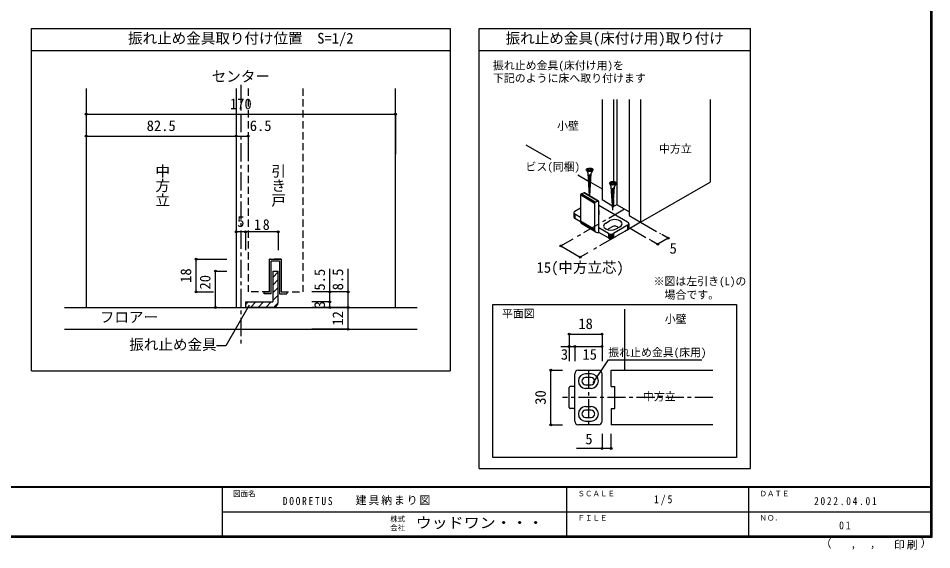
# Model space of a CAD drawing. Units: millimetres, scale not verified, with parts at other scales. Extents: x -973 to 977, y -718 to 696.
# Drawn here: x -279 to 977, y -718 to 12 of the extents above; entities that cross this region are included whole.
import ezdxf
from ezdxf.enums import TextEntityAlignment as Align

# ---------------------------------------------------------------- set-up
doc = ezdxf.new("R2010")
doc.units = ezdxf.units.MM
doc.header["$LTSCALE"] = 5
doc.header["$PDMODE"] = 32
doc.header["$PDSIZE"] = 2.5
doc.linetypes.add('CHAIN1', pattern=[8, 5, -1, 1, -1])
doc.linetypes.add('DASHED2', pattern=[3, 2, -1])
for name, color, linetype in [('0-6_扉', 2, 'Continuous'), ('0-7_金物', 7, 'Continuous'), ('0-A_文字', 3, 'Continuous'), ('0-B_寸法', 7, 'Continuous'), ('1-1_通り芯', 4, 'CHAIN1'), ('1-3_仕上げ', 2, 'Continuous'), ('1-4_枠', 3, 'Continuous'), ('1-6_扉', 7, 'DASHED2'), ('1-7_金物', 7, 'Continuous'), ('1-A_文字', 7, 'Continuous'), ('1-B_寸法', 7, 'Continuous'), ('F-0_補助線', 7, 'Continuous'), ('F-1_枠', 6, 'Continuous'), ('F-A_文字', 7, 'Continuous')]:
    doc.layers.add(name, color=color, linetype=linetype)
doc.styles.add('@ＭＳ ゴシック', font='')
doc.styles.add('ＭＳ ゴシック', font='')
doc.styles.get('@ＭＳ ゴシック').set_extended_font_data('@MS Gothic')
doc.styles.get('ＭＳ ゴシック').set_extended_font_data('MS Gothic')

msp = doc.modelspace()

# ---------------------------------------------------------------- linework, layer by layer
at = {"layer": '0-6_扉'}
for p, q in [((523.573, -99.756), (523.573, -237.495)), ((539.483, -99.756), (539.483, -212.211)), ((543.902, -99.756), (543.902, -244.129)), ((560.696, -99.756), (560.696, -258.928)), ((576.606, -99.756), (576.606, -268.113)), ((672.065, -99.756), (672.065, -213)), ((538.071, -245.865), (523.573, -237.495)), ((539.483, -236.779), (539.483, -246.68)), ((539.483, -246.68), (538.795, -246.283)), ((543.902, -244.129), (539.483, -246.68)), ((560.696, -253.824), (543.902, -244.129))]:
    msp.add_line(p, q, dxfattribs=at)
at = {"layer": '0-6_扉', "color": 7}
for p, q in [((418.849, -161.723), (453.142, -181.522)), ((490.181, -202.906), (505.196, -211.575)), ((507.952, -213.167), (523.573, -222.185))]:
    msp.add_line(p, q, dxfattribs=at)
at = {"layer": '0-6_扉'}
msp.add_lwpolyline([(560.696, -258.928), (576.606, -268.113), (672.065, -213)], dxfattribs=at)
at = {"layer": '0-7_金物'}
for p, q in [((502.642, -197.392), (504.466, -200.552)), ((502.747, -195.62), (506.11, -195.62)), ((502.747, -195.62), (502.747, -196.654)), ((502.747, -196.654), (506.11, -196.654)), ((506.54, -231.854), (504.466, -200.552)), ((506.11, -195.62), (506.11, -194.104)), ((506.11, -194.104), (507.144, -194.104)), ((506.11, -198.17), (506.11, -196.654)), ((506.11, -198.17), (507.144, -198.17)), ((506.708, -231.954), (508.788, -200.552)), ((507.144, -195.62), (507.144, -194.104)), ((507.144, -195.62), (510.507, -195.62)), ((510.612, -197.392), (508.788, -200.552)), ((510.507, -196.654), (510.507, -195.62)), ((508.684, -202.127), (504.719, -204.371)), ((508.576, -203.755), (504.819, -205.881)), ((508.468, -205.383), (504.919, -207.392)), ((508.36, -207.011), (505.019, -208.902)), ((508.252, -208.639), (505.119, -210.413)), ((508.144, -210.267), (505.219, -211.923)), ((508.037, -211.895), (505.319, -213.434)), ((537.93, -213.992), (537.93, -212.476)), ((537.93, -212.476), (538.964, -212.476)), ((538.964, -213.992), (538.964, -212.476)), ((507.929, -213.523), (505.42, -214.944)), ((507.821, -215.152), (505.52, -216.454)), ((507.713, -216.78), (505.62, -217.965)), ((507.605, -218.408), (505.72, -219.475)), ((507.497, -220.036), (505.82, -220.986)), ((507.389, -221.664), (505.92, -222.496)), ((507.281, -223.292), (506.02, -224.006)), ((507.174, -224.92), (506.12, -225.517)), ((534.462, -215.764), (536.286, -218.923)), ((534.567, -213.992), (537.93, -213.992)), ((534.567, -213.992), (534.567, -215.025)), ((534.567, -215.025), (537.93, -215.025)), ((538.447, -251.542), (536.286, -218.923)), ((540.503, -220.498), (536.539, -222.742)), ((540.396, -222.126), (536.639, -224.253)), ((540.288, -223.754), (536.739, -225.763)), ((540.18, -225.382), (536.839, -227.273)), ((537.93, -216.542), (537.93, -215.025)), ((537.93, -216.542), (538.964, -216.542)), ((538.447, -251.542), (540.608, -218.923)), ((538.964, -213.992), (542.327, -213.992)), ((542.432, -215.764), (540.608, -218.923)), ((542.327, -215.025), (542.327, -213.992)), ((513.256, -242.171), (493.972, -230.68)), ((493.972, -230.68), (493.972, -266.404)), ((513.289, -241.877), (494.005, -230.387)), ((513.384, -241.576), (494.101, -230.085)), ((513.537, -241.288), (494.253, -229.797)), ((513.735, -241.033), (494.451, -229.542)), ((513.966, -240.828), (494.682, -229.337)), ((494.93, -229.196), (498.76, -227.589)), ((514.214, -240.687), (494.93, -229.196)), ((518.044, -239.08), (498.76, -227.589)), ((518.292, -239.013), (499.008, -227.522)), ((518.523, -239.024), (499.239, -227.533)), ((518.721, -239.113), (499.437, -227.622)), ((507.066, -226.549), (506.22, -227.027)), ((506.958, -228.177), (506.32, -228.538)), ((506.85, -229.805), (506.42, -230.048)), ((540.072, -227.01), (536.939, -228.784)), ((539.964, -228.638), (537.039, -230.294)), ((539.856, -230.266), (537.139, -231.805)), ((539.748, -231.895), (537.239, -233.315)), ((539.641, -233.523), (537.339, -234.826)), ((539.533, -235.151), (537.439, -236.336)), ((539.425, -236.779), (537.54, -237.846)), ((539.317, -238.407), (537.64, -239.357)), ((486.298, -252.892), (493.972, -248.461)), ((513.256, -242.171), (513.256, -277.895)), ((514.214, -240.687), (518.044, -239.08)), ((519.001, -281.979), (519.001, -239.761)), ((558.776, -268.201), (519.001, -245.237)), ((539.209, -240.035), (537.74, -240.867)), ((539.101, -241.663), (537.84, -242.378)), ((538.993, -243.292), (537.94, -243.888)), ((538.886, -244.92), (538.04, -245.398)), ((538.778, -246.548), (538.14, -246.909)), ((538.67, -248.176), (538.24, -248.419)), ((484.833, -254.933), (484.833, -261.057)), ((485.004, -255.68), (485.004, -261.804)), ((485.503, -256.376), (485.503, -262.5)), ((493.972, -261.405), (486.298, -256.974)), ((486.298, -256.974), (486.298, -263.098)), ((494.076, -267.589), (486.298, -263.098)), ((519.279, -251.871), (519.279, -257.995)), ((513.256, -277.895), (493.972, -266.404)), ((513.452, -279.494), (494.168, -268.003)), ((514.026, -280.819), (494.742, -269.329)), ((514.939, -281.781), (495.655, -270.291)), ((532.26, -283.51), (519.001, -275.856)), ((528.724, -269.222), (534.027, -266.16)), ((537.563, -274.325), (532.26, -277.387)), ((558.776, -272.284), (539.331, -283.51)), ((542.866, -277.387), (548.17, -274.325)), ((558.776, -272.284), (558.776, -278.407)), ((559.571, -271.686), (559.571, -277.809)), ((560.07, -270.989), (560.07, -277.113)), ((560.241, -270.242), (560.241, -276.366)), ((532.26, -289.634), (519.001, -281.979)), ((532.26, -283.51), (532.26, -289.634)), ((533.295, -283.969), (533.295, -290.093)), ((534.501, -284.257), (534.501, -290.381)), ((535.795, -284.356), (535.795, -290.48)), ((537.089, -284.257), (537.089, -290.381)), ((538.295, -283.969), (538.295, -290.093)), ((558.776, -278.407), (539.331, -289.634)), ((539.331, -283.51), (539.331, -289.634)), ((373.607, -380.864), (708.465, -380.864)), ((373.607, -590.982), (373.607, -380.864)), ((708.465, -380.864), (708.465, -590.982)), ((708.465, -590.982), (373.607, -590.982))]:
    msp.add_line(p, q, dxfattribs=at)
for points in [[(507.144, -198.17), (507.144, -196.654), (510.507, -196.654)], [(538.964, -216.542), (538.964, -215.025), (542.327, -215.025)]]:
    msp.add_lwpolyline(points, dxfattribs=at)
for centre in [(506.627, -196.137), (538.447, -214.509)]:
    msp.add_ellipse(centre, major_axis=(4.71, 0), ratio=0.5, dxfattribs=at)
for centre, major_axis, ratio, start_param, end_param in [((494.93, -230.279), (0.64, 1.074), 0.663414, 0.73181839, 2.30261472), ((498.76, -228.672), (0.64, 1.074), 0.663414, 6.22960554, 7.0150037), ((514.214, -241.769), (0.64, 1.074), 0.663414, 0.73181839, 2.30261472), ((518.044, -240.162), (0.64, 1.074), 0.663414, 5.44420737, 7.0150037), ((509.279, -251.871), (10, 0), 0.57735, 6.04714601, 6.5192246), ((489.833, -254.933), (-5, 0), 0.57735, 5.49778714, 7.06858347), ((489.833, -261.057), (-5, 0), 0.57735, 6.28318531, 7.06858347), ((509.279, -257.995), (10, 0), 0.57735, 6.04714601, 6.5192246), ((499.718, -263.994), (3.839, 6.443), 0.663414, 2.30261472, 3.08801288), ((535.795, -273.304), (10, 0), 0.57735, 2.35619449, 5.49778714), ((541.098, -270.242), (10, 0), 0.57735, 5.49778714, 8.6393798), ((541.098, -276.366), (5, 0), 0.57735, 0.26179939, 2.35619449), ((555.241, -270.242), (-5, 0), 0.57735, 2.35619449, 3.92699082), ((519.001, -275.484), (3.839, 6.443), 0.663414, 2.30261472, 3.87341104), ((535.795, -279.428), (5, 0), 0.57735, 2.35619449, 2.78022553), ((535.795, -281.469), (-5, 0), 0.57735, 0.78539816, 2.35619449), ((555.241, -276.366), (-5, 0), 0.57735, 2.35619449, 3.14159265), ((535.795, -287.593), (-5, 0), 0.57735, 0.78539816, 2.35619449)]:
    msp.add_ellipse(centre, major_axis=major_axis, ratio=ratio, start_param=start_param, end_param=end_param, dxfattribs=at)
at = {"layer": '0-A_文字'}
for p, q in [((-260.258, -472.151), (-260.258, -2.151)), ((-260.258, -2.151), (314.742, -2.151)), ((314.742, -2.151), (314.742, -472.151)), ((354.742, -2.151), (727.455, -2.151)), ((354.742, -606.285), (354.742, -2.151)), ((727.455, -606.285), (727.455, -2.151)), ((-260.258, -32.151), (314.742, -32.151)), ((354.742, -32.151), (727.455, -32.151)), ((-260.258, -472.151), (314.742, -472.151)), ((354.742, -606.285), (727.455, -606.285))]:
    msp.add_line(p, q, dxfattribs=at)
at = {"layer": '0-A_文字', "color": 4}
for p, q in [((511.464, -488.526), (532.687, -457.159)), ((532.687, -457.159), (660.675, -457.159))]:
    msp.add_line(p, q, dxfattribs=at)
at = {"layer": '0-B_寸法', "color": 4, "linetype": 'CHAIN1'}
for p, q in [((554.509, -250.252), (485.938, -289.842)), ((576.606, -268.113), (507.141, -308.219)), ((576.606, -268.113), (603.712, -283.763)), ((562.312, -276.366), (591.709, -293.338))]:
    msp.add_line(p, q, dxfattribs=at)
at = {"layer": '0-B_寸法', "color": 4}
for p, q in [((614.643, -290.074), (605.672, -284.895)), ((467.154, -300.687), (483.798, -291.077)), ((467.154, -300.687), (493.671, -315.996)), ((591.709, -293.338), (600.349, -298.327)), ((614.643, -290.074), (600.349, -298.327)), ((504.128, -309.958), (493.671, -315.996))]:
    msp.add_line(p, q, dxfattribs=at)
at = {"layer": '0-B_寸法'}
for p in [(467.154, -300.687), (600.349, -298.327), (614.643, -290.074), (493.671, -315.996)]:
    msp.add_point(p, dxfattribs=at)
at = {"layer": '1-1_通り芯'}
msp.add_line((27.242, -79.504), (27.242, -437.441), dxfattribs=at)
at = {"layer": '1-3_仕上げ'}
for p, q in [((-215.258, -385.094), (269.742, -385.094)), ((554.806, -471.264), (554.806, -387.314)), ((-215.258, -415.094), (269.742, -415.094))]:
    msp.add_line(p, q, dxfattribs=at)
at = {"layer": '1-4_枠'}
for p, q in [((-185.258, -84.303), (-185.258, -385.094)), ((20.992, -84.303), (20.992, -385.094)), ((239.742, -385.094), (239.742, -84.303)), ((536.056, -471.264), (676.056, -471.264)), ((536.056, -493.764), (536.056, -471.264)), ((536.056, -493.764), (541.056, -493.764)), ((541.056, -523.764), (541.056, -493.764)), ((536.056, -523.764), (541.056, -523.764)), ((536.056, -523.764), (536.056, -546.264)), ((676.056, -546.264), (536.056, -546.264))]:
    msp.add_line(p, q, dxfattribs=at)
at = {"layer": '1-4_枠', "color": 4, "linetype": 'CHAIN1'}
for p, q in [((504.806, -471.264), (504.806, -546.264)), ((676.056, -508.764), (469.352, -508.764))]:
    msp.add_line(p, q, dxfattribs=at)
at = {"layer": '1-6_扉'}
for p, q in [((37.242, -84.303), (37.242, -363.844)), ((112.242, -84.303), (112.242, -363.844)), ((66.617, -363.844), (66.617, -318.844)), ((82.867, -318.844), (66.617, -318.844)), ((82.867, -318.844), (82.867, -363.844)), ((66.617, -363.844), (37.242, -363.844)), ((82.867, -363.844), (112.242, -363.844))]:
    msp.add_line(p, q, dxfattribs=at)
at = {"layer": '1-7_金物'}
for p, q in [((66.618, -363.844), (66.618, -318.844)), ((66.618, -318.844), (82.868, -318.844)), ((69.118, -366.344), (69.118, -321.344)), ((80.368, -321.344), (69.118, -321.344)), ((80.368, -321.344), (80.368, -366.344)), ((82.868, -318.844), (82.868, -363.844)), ((59.118, -363.844), (66.618, -363.844)), ((59.118, -366.344), (59.118, -363.844)), ((82.868, -363.844), (90.368, -363.844)), ((90.368, -363.844), (90.368, -366.344)), ((69.118, -366.344), (59.118, -366.344)), ((80.368, -366.344), (90.368, -366.344)), ((486.056, -541.264), (486.056, -476.264)), ((491.056, -471.264), (518.556, -471.264)), ((508.556, -476.264), (501.056, -476.264)), ((523.556, -541.264), (523.556, -476.264)), ((508.556, -481.264), (501.056, -481.264)), ((478.556, -522.514), (478.556, -495.014)), ((484.806, -493.764), (479.806, -493.764)), ((501.056, -491.264), (508.556, -491.264)), ((508.556, -496.264), (501.056, -496.264)), ((484.806, -523.764), (479.806, -523.764)), ((501.056, -521.264), (508.556, -521.264)), ((508.556, -526.264), (501.056, -526.264)), ((501.056, -536.264), (508.556, -536.264)), ((518.556, -546.264), (491.056, -546.264)), ((501.056, -541.264), (508.556, -541.264))]:
    msp.add_line(p, q, dxfattribs=at)
at = {"layer": '1-7_金物', "color": 3}
for p, q in [((70.993, -335.094), (78.493, -335.094)), ((70.993, -335.094), (70.993, -377.594)), ((78.493, -377.594), (78.493, -335.094)), ((33.493, -377.594), (33.493, -385.094)), ((33.493, -377.594), (70.993, -377.594)), ((70.993, -385.094), (33.493, -385.094))]:
    msp.add_line(p, q, dxfattribs=at)
at = {"layer": '1-7_金物', "color": 4}
for p, q in [((70.993, -343.8), (78.493, -336.3)), ((70.993, -354.406), (78.493, -346.906)), ((70.993, -365.013), (78.493, -357.513)), ((70.993, -375.62), (78.493, -368.12)), ((33.493, -381.3), (37.199, -377.594)), ((40.305, -385.094), (47.805, -377.594)), ((50.912, -385.094), (58.412, -377.594)), ((61.519, -385.094), (69.018, -377.594)), ((72.227, -384.992), (78.393, -378.826))]:
    msp.add_line(p, q, dxfattribs=at)
at = {"layer": '1-7_金物', "color": 3}
msp.add_arc((70.993, -377.594), 7.5, 270, 0, dxfattribs=at)
at = {"layer": '1-7_金物'}
for centre, radius, start, end in [((491.056, -476.264), 5, 90, 180), ((501.056, -486.264), 10, 90, 270), ((508.556, -486.264), 10, 270, 90), ((518.556, -476.264), 5, 0, 90), ((501.056, -486.264), 5, 90, 270), ((508.556, -486.264), 5, 270, 90), ((479.806, -495.014), 1.25, 90, 180), ((484.806, -495.014), 1.25, 0, 90), ((479.806, -522.514), 1.25, 180, 270), ((484.806, -522.514), 1.25, 270, 0), ((501.056, -531.264), 10, 90, 270), ((501.056, -531.264), 5, 90, 270), ((508.556, -531.264), 10, 270, 90), ((508.556, -531.264), 5, 270, 90), ((491.056, -541.264), 5, 180, 270), ((518.556, -541.264), 5, 270, 0)]:
    msp.add_arc(centre, radius, start, end, dxfattribs=at)
at = {"layer": '1-A_文字'}
for p, q in [((38.792, -381.882), (6.5, -437.813)), ((6.5, -437.813), (-6, -437.813))]:
    msp.add_line(p, q, dxfattribs=at)
at = {"layer": '1-B_寸法', "color": 4}
for p, q in [((-185.258, -119.733), (239.742, -119.733)), ((-185.258, -119.733), (-185.258, -174.733)), ((239.742, -119.733), (239.742, -174.733)), ((-185.258, -149.733), (20.992, -149.733)), ((20.992, -149.733), (20.992, -174.733)), ((20.992, -149.733), (37.242, -149.733)), ((37.242, -149.733), (37.242, -174.733)), ((33.493, -281.344), (20.992, -281.344)), ((20.992, -281.344), (20.992, -306.344)), ((78.493, -281.344), (33.493, -281.344)), ((33.493, -281.344), (33.493, -306.344)), ((78.493, -281.344), (78.493, -306.344)), ((-34.078, -363.844), (-34.078, -318.844)), ((-34.078, -318.844), (7.867, -318.844)), ((-7.662, -385.094), (-7.662, -335.094)), ((-7.662, -335.094), (7.867, -335.094)), ((149.742, -377.594), (149.742, -332.001)), ((174.742, -385.094), (174.742, -332.001)), ((-34.078, -363.844), (-10.299, -363.844)), ((174.742, -363.844), (124.742, -363.844)), ((-7.662, -385.094), (7.867, -385.094)), ((149.742, -377.594), (124.742, -377.594)), ((174.742, -385.094), (124.742, -385.094)), ((149.742, -385.094), (149.742, -377.594)), ((174.742, -415.094), (174.742, -385.094)), ((174.742, -415.094), (124.742, -415.094)), ((478.556, -421.656), (523.556, -421.656)), ((478.556, -421.656), (478.556, -438.764)), ((523.556, -421.656), (523.556, -438.764)), ((466.991, -438.764), (486.056, -438.764)), ((478.556, -438.764), (478.556, -458.764)), ((486.056, -438.764), (486.056, -458.764)), ((486.056, -438.764), (523.556, -438.764)), ((523.556, -438.764), (523.556, -458.764)), ((453.174, -471.264), (469.352, -471.264)), ((453.174, -546.264), (453.174, -471.264)), ((453.174, -546.264), (469.352, -546.264)), ((523.556, -558.764), (523.556, -578.78)), ((536.056, -578.78), (536.056, -558.764)), ((536.056, -578.78), (488.678, -578.78))]:
    msp.add_line(p, q, dxfattribs=at)
at = {"layer": '1-B_寸法'}
for p in [(-185.258, -119.733), (239.742, -119.733), (-185.258, -149.733), (20.992, -149.733), (37.242, -149.733), (20.992, -281.344), (33.493, -281.344), (78.493, -281.344), (-34.078, -318.844), (-7.662, -335.094), (-34.078, -363.844), (149.742, -363.844), (174.742, -363.844), (149.742, -377.594), (-7.662, -385.094), (149.742, -385.094), (174.742, -385.094), (174.742, -415.094), (478.556, -421.656), (523.556, -421.656), (478.556, -438.764), (486.056, -438.764), (523.556, -438.764), (453.174, -471.264), (453.174, -546.264), (523.556, -578.78), (536.056, -578.78)]:
    msp.add_point(p, dxfattribs=at)
at = {"layer": 'F-1_枠'}
for p, q in [((974.986, 695.833), (974.986, -700.833)), ((975.82, 695.833), (975.82, -700.833)), ((976.653, 695.833), (976.653, -700.833)), ((976.653, -631.667), (-973.347, -631.667)), ((976.653, -632.5), (-973.347, -632.5)), ((1.653, -632.5), (1.653, -699.167)), ((474.986, -632.5), (474.986, -699.167)), ((724.986, -632.5), (724.986, -699.167)), ((1.653, -665.833), (974.986, -665.834)), ((976.653, -699.167), (-973.347, -699.167)), ((976.653, -700), (-973.347, -700)), ((976.653, -700.833), (-973.347, -700.833))]:
    msp.add_line(p, q, dxfattribs=at)

# ---------------------------------------------------------------- texts
at = {"layer": '0-A_文字', "color": 7, "style": 'ＭＳ ゴシック'}
for s, height, p in [('振れ止め金具取り付け位置\u3000S=1/2', 14.66, (-127.758, -27.151)), ('振れ止め金具(床付け用)取り付け', 14.66, (391.098, -27.151)), ('振れ止め金具(床付け用)を', 11, (373.651, -61.61)), ('下記のように床へ取り付けます', 11, (373.651, -79.147)), ('小壁', 11, (461.76, -144.527)), ('中方立', 11, (601.836, -175.975)), ('平面図', 11, (386.048, -402.34)), ('小壁', 11, (609.806, -409.772)), ('中方立', 11, (579.806, -516.264))]:
    msp.add_text(s, height=height, dxfattribs=at).set_placement(p, align=Align.BOTTOM_LEFT)
at = {"layer": '0-B_寸法', "style": 'ＭＳ ゴシック'}
for s, height, p in [('ビス(同梱)', 11, (418.374, -200.652)), ('5', 14.66, (616.415, -315.643)), ('15(中方立芯)', 14.66, (433.671, -341.856)), ('※図は左引き(L)の', 11, (594.405, -358.002)), ('\u3000場合です。', 11, (594.405, -376.583))]:
    msp.add_text(s, height=height, dxfattribs=at).set_placement(p, align=Align.BOTTOM_LEFT)
at = {"layer": '1-A_文字', "style": 'ＭＳ ゴシック'}
for s, height, p in [('センター', 14.66, (-12.758, -79.504)), ('フロアー', 14.66, (-166.508, -410.094)), ('振れ止め金具', 14.66, (-126, -447.813)), ('振れ止め金具(床用)', 11, (532.092, -455.659))]:
    msp.add_text(s, height=height, dxfattribs=at).set_placement(p, align=Align.BOTTOM_LEFT)
at = {"layer": '1-A_文字', "style": '@ＭＳ ゴシック'}
for s, p in [('中方立', (-92.133, -187.663)), ('引き戸', (67.242, -187.663))]:
    msp.add_text(s, height=14.66, rotation=270, dxfattribs=at).set_placement(p, align=Align.BOTTOM_LEFT)
at = {"layer": '1-B_寸法', "style": 'ＭＳ ゴシック'}
for s, p in [('170', (12.242, -117.233)), ('82.5', (-102.133, -147.233)), ('6.5', (39.516, -147.233)), ('5', (22.243, -278.844)), ('18', (491.056, -419.156)), ('3', (466.991, -461.264)), ('15', (496.681, -461.264)), ('5', (500.588, -577.391))]:
    msp.add_text(s, height=14.66, dxfattribs=at).set_placement(p, align=Align.BOTTOM_LEFT)
for s, p in [('18', (-36.578, -351.344)), ('5.5', (147.242, -362.001)), ('8.5', (172.242, -361.642)), ('20', (-10.162, -360.494)), ('3', (147.242, -386.344)), ('12', (172.242, -410.094)), ('30', (450.674, -518.764))]:
    msp.add_text(s, height=14.66, rotation=90, dxfattribs=at).set_placement(p, align=Align.BOTTOM_LEFT)
at = {"layer": '1-B_寸法', "insert": (45.368, -278.844), "char_height": 14.66, "attachment_point": 7, "style": 'ＭＳ ゴシック'}
msp.add_mtext('\\T1.27;\\W0.95;18', dxfattribs=at)
at = {"layer": 'F-0_補助線', "char_height": 11, "attachment_point": 7, "style": 'ＭＳ ゴシック'}
for s, insert in [('\\T1.39;\\W0.85;DOORETUS', (84.986, -656.667)), ('\\T1.17;建具納まり図', (184.986, -656.667))]:
    msp.add_mtext(s, dxfattribs=dict(at, insert=insert))
at = {"layer": 'F-A_文字', "style": 'ＭＳ ゴシック'}
for s, height, p in [('図面名', 7.331, (16.653, -646.667)), ('ＳＣＡＬＥ', 7.331, (489.986, -646.667)), ('ＤＡＴＥ', 7.331, (739.986, -646.667)), ('株式', 7.331, (232.486, -681.5)), ('ＦＩＬＥ', 7.331, (489.986, -680)), ('ＮＯ．', 7.331, (739.986, -680.001)), ('会社', 7.331, (232.486, -693.5)), ('（', 11, (823.992, -718.052)), ('）', 11, (961.387, -717.355)), (',', 11, (865.199, -718.052)), (',', 11, (891.686, -717.588))]:
    msp.add_text(s, height=height, dxfattribs=at).set_placement(p, align=Align.BOTTOM_LEFT)
at = {"layer": 'F-A_文字', "style": 'ＭＳ ゴシック', "width": 1.1}
msp.add_text('ウッドワン・・・', height=14.66, dxfattribs=at).set_placement((267.486, -692.5), align=Align.BOTTOM_LEFT)
at = {"layer": 'F-A_文字', "char_height": 11, "attachment_point": 7, "style": 'ＭＳ ゴシック'}
for s, insert in [('\\T1.38;\\W0.9;1/5', (594.986, -656.667)), ('\\T1.39;\\W0.85;2022.04.01', (814.986, -656.667)), ('\\T1.36;\\W0.9;01', (849.361, -690.001)), ('\\T1.17;印刷', (924.678, -717.82))]:
    msp.add_mtext(s, dxfattribs=dict(at, insert=insert))

doc.saveas('drawing.dxf')
